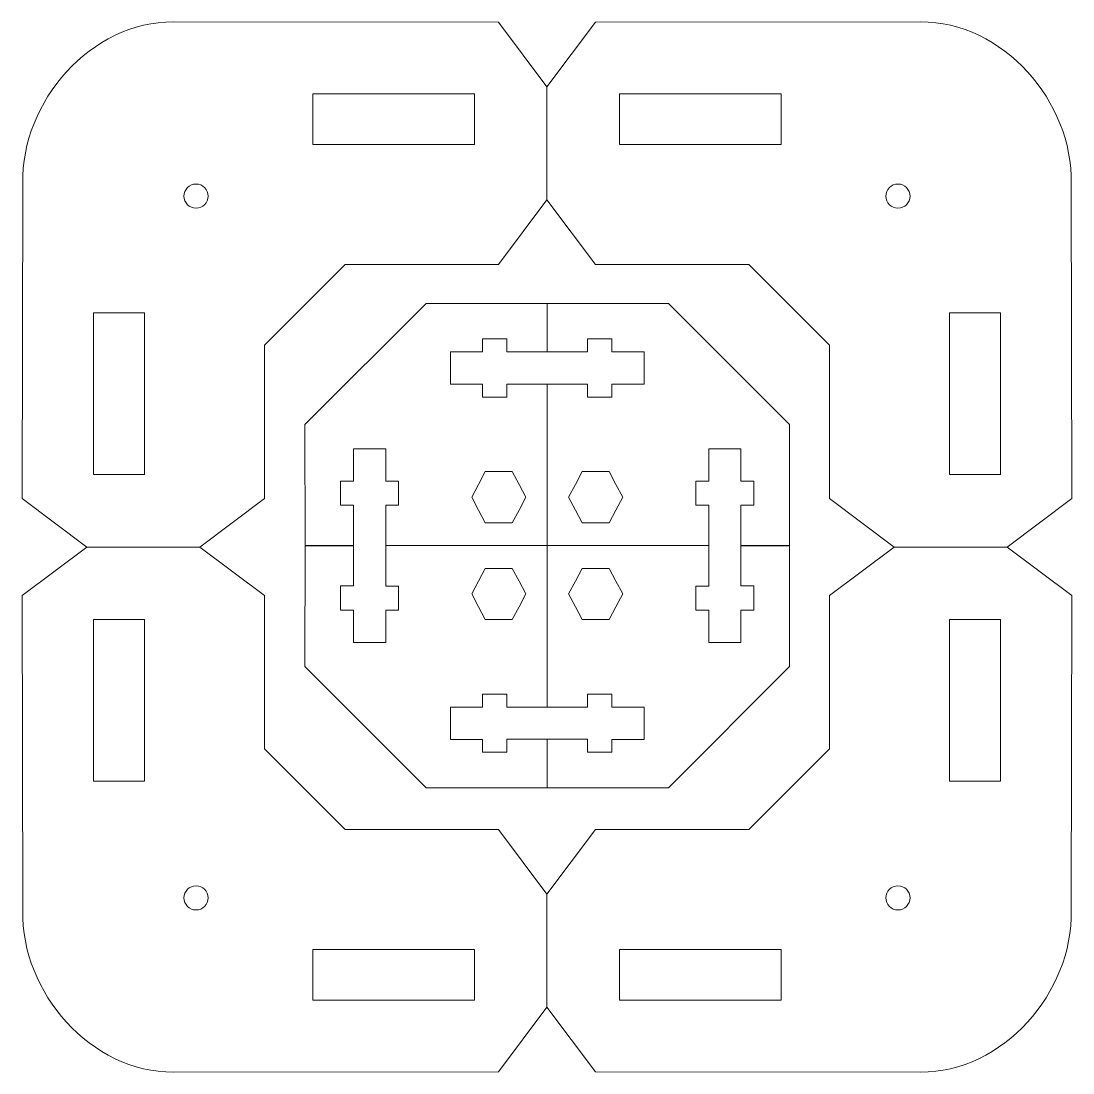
# Model space of a CAD drawing. Header units: millimetres. Extents: x 198 to 2216, y -826 to 151.
# Drawn here: x 319.5 to 449.8, y -826.3 to -696 of the extents above; entities that cross this region are included whole.
import ezdxf

# ---------------------------------------------------------------- set-up
doc = ezdxf.new("R2010")
doc.units = ezdxf.units.MM
doc.header["$MEASUREMENT"] = 0
doc.layers.add('Layer 1', color=7, linetype='Continuous')

msp = doc.modelspace()

# ---------------------------------------------------------------- linework, layer by layer
at = {"layer": 'Layer 1', "color": 250, "lineweight": 18}
for points in [[(355.6764, -711.3213), (375.6764, -711.3213), (375.6764, -705.0213), (355.6764, -705.0213), (355.6764, -711.3213)], [(393.673, -711.3213), (413.673, -711.3213), (413.673, -705.0213), (393.673, -705.0213), (393.673, -711.3213)], [(355.6764, -817.2999), (375.6764, -817.2999), (375.6764, -810.9999), (355.6764, -810.9999), (355.6764, -817.2999)], [(393.673, -817.2999), (413.673, -817.2999), (413.673, -810.9999), (393.673, -810.9999), (393.673, -817.2999)]]:
    msp.add_lwpolyline(points, close=True, dxfattribs=at)
for points, knots in [([(319.7566, -716.1343), (319.5432, -706.0203), (328.2233, -696.018), (338.4361, -696.1325), (338.4361, -696.1325), (378.6747, -696.1685), (378.6747, -696.1685), (378.6747, -696.1685), (384.6747, -704.1685), (384.6747, -704.1685), (384.6747, -704.1685), (384.6747, -718.167), (384.6747, -718.167), (384.6747, -718.167), (378.6783, -726.1709), (378.6783, -726.1709), (378.6783, -726.1709), (359.6749, -726.1709), (359.6749, -726.1709), (359.6749, -726.1709), (349.6817, -736.1608), (349.6817, -736.1608), (349.6817, -736.1608), (349.6817, -755.1642), (349.6817, -755.1642), (349.6817, -755.1642), (341.6778, -761.1606), (341.6778, -761.1606), (341.6778, -761.1606), (327.6793, -761.1606), (327.6793, -761.1606), (327.6793, -761.1606), (319.6793, -755.1606), (319.6793, -755.1606), (319.6793, -755.1606), (319.7566, -716.1343), (319.7566, -716.1343)], [0, 0, 0, 0, 0.08333333, 0.08333333, 0.08333333, 0.16666667, 0.16666667, 0.16666667, 0.25, 0.25, 0.25, 0.33333333, 0.33333333, 0.33333333, 0.41666667, 0.41666667, 0.41666667, 0.5, 0.5, 0.5, 0.58333333, 0.58333333, 0.58333333, 0.66666667, 0.66666667, 0.66666667, 0.75, 0.75, 0.75, 0.83333333, 0.83333333, 0.83333333, 0.91666667, 0.91666667, 0.91666667, 1, 1, 1, 1]), ([(319.7566, -716.1343), (319.5432, -706.0203), (328.2233, -696.018), (338.4361, -696.1325), (338.4361, -696.1325), (378.6747, -696.1685), (378.6747, -696.1685), (378.6747, -696.1685), (384.6747, -704.1685), (384.6747, -704.1685), (384.6747, -704.1685), (384.6747, -718.167), (384.6747, -718.167), (384.6747, -718.167), (378.6783, -726.1709), (378.6783, -726.1709), (378.6783, -726.1709), (359.6749, -726.1709), (359.6749, -726.1709), (359.6749, -726.1709), (349.6817, -736.1608), (349.6817, -736.1608), (349.6817, -736.1608), (349.6817, -755.1642), (349.6817, -755.1642), (349.6817, -755.1642), (341.6778, -761.1606), (341.6778, -761.1606), (341.6778, -761.1606), (327.6793, -761.1606), (327.6793, -761.1606), (327.6793, -761.1606), (319.6793, -755.1606), (319.6793, -755.1606), (319.6793, -755.1606), (319.7566, -716.1343), (319.7566, -716.1343)], [0, 0, 0, 0, 0.08333333, 0.08333333, 0.08333333, 0.16666667, 0.16666667, 0.16666667, 0.25, 0.25, 0.25, 0.33333333, 0.33333333, 0.33333333, 0.41666667, 0.41666667, 0.41666667, 0.5, 0.5, 0.5, 0.58333333, 0.58333333, 0.58333333, 0.66666667, 0.66666667, 0.66666667, 0.75, 0.75, 0.75, 0.83333333, 0.83333333, 0.83333333, 0.91666667, 0.91666667, 0.91666667, 1, 1, 1, 1]), ([(449.5928, -716.1343), (449.8062, -706.0203), (441.1261, -696.018), (430.9133, -696.1325), (430.9133, -696.1325), (390.6747, -696.1685), (390.6747, -696.1685), (390.6747, -696.1685), (384.6747, -704.1685), (384.6747, -704.1685), (384.6747, -704.1685), (384.6747, -718.167), (384.6747, -718.167), (384.6747, -718.167), (390.6711, -726.1709), (390.6711, -726.1709), (390.6711, -726.1709), (409.6745, -726.1709), (409.6745, -726.1709), (409.6745, -726.1709), (419.6677, -736.1608), (419.6677, -736.1608), (419.6677, -736.1608), (419.6677, -755.1642), (419.6677, -755.1642), (419.6677, -755.1642), (427.6716, -761.1606), (427.6716, -761.1606), (427.6716, -761.1606), (441.6701, -761.1606), (441.6701, -761.1606), (441.6701, -761.1606), (449.6701, -755.1606), (449.6701, -755.1606), (449.6701, -755.1606), (449.5928, -716.1343), (449.5928, -716.1343)], [0, 0, 0, 0, 0.08333333, 0.08333333, 0.08333333, 0.16666667, 0.16666667, 0.16666667, 0.25, 0.25, 0.25, 0.33333333, 0.33333333, 0.33333333, 0.41666667, 0.41666667, 0.41666667, 0.5, 0.5, 0.5, 0.58333333, 0.58333333, 0.58333333, 0.66666667, 0.66666667, 0.66666667, 0.75, 0.75, 0.75, 0.83333333, 0.83333333, 0.83333333, 0.91666667, 0.91666667, 0.91666667, 1, 1, 1, 1]), ([(449.5928, -716.1343), (449.8062, -706.0203), (441.1261, -696.018), (430.9133, -696.1325), (430.9133, -696.1325), (390.6747, -696.1685), (390.6747, -696.1685), (390.6747, -696.1685), (384.6747, -704.1685), (384.6747, -704.1685), (384.6747, -704.1685), (384.6747, -718.167), (384.6747, -718.167), (384.6747, -718.167), (390.6711, -726.1709), (390.6711, -726.1709), (390.6711, -726.1709), (409.6745, -726.1709), (409.6745, -726.1709), (409.6745, -726.1709), (419.6677, -736.1608), (419.6677, -736.1608), (419.6677, -736.1608), (419.6677, -755.1642), (419.6677, -755.1642), (419.6677, -755.1642), (427.6716, -761.1606), (427.6716, -761.1606), (427.6716, -761.1606), (441.6701, -761.1606), (441.6701, -761.1606), (441.6701, -761.1606), (449.6701, -755.1606), (449.6701, -755.1606), (449.6701, -755.1606), (449.5928, -716.1343), (449.5928, -716.1343)], [0, 0, 0, 0, 0.08333333, 0.08333333, 0.08333333, 0.16666667, 0.16666667, 0.16666667, 0.25, 0.25, 0.25, 0.33333333, 0.33333333, 0.33333333, 0.41666667, 0.41666667, 0.41666667, 0.5, 0.5, 0.5, 0.58333333, 0.58333333, 0.58333333, 0.66666667, 0.66666667, 0.66666667, 0.75, 0.75, 0.75, 0.83333333, 0.83333333, 0.83333333, 0.91666667, 0.91666667, 0.91666667, 1, 1, 1, 1]), ([(339.7168, -717.7048), (339.7168, -718.5322), (340.3876, -719.203), (341.215, -719.203), (342.0424, -719.203), (342.7132, -718.5322), (342.7132, -717.7048), (342.7132, -716.8774), (342.0424, -716.2066), (341.215, -716.2066), (340.3876, -716.2066), (339.7168, -716.8774), (339.7168, -717.7048)], [0, 0, 0, 0, 0.25, 0.25, 0.25, 0.5, 0.5, 0.5, 0.75, 0.75, 0.75, 1, 1, 1, 1]), ([(339.7168, -717.7048), (339.7168, -718.5322), (340.3876, -719.203), (341.215, -719.203), (342.0424, -719.203), (342.7132, -718.5322), (342.7132, -717.7048), (342.7132, -716.8774), (342.0424, -716.2066), (341.215, -716.2066), (340.3876, -716.2066), (339.7168, -716.8774), (339.7168, -717.7048)], [0, 0, 0, 0, 0.25, 0.25, 0.25, 0.5, 0.5, 0.5, 0.75, 0.75, 0.75, 1, 1, 1, 1]), ([(429.6326, -717.7048), (429.6326, -718.5322), (428.9618, -719.203), (428.1344, -719.203), (427.307, -719.203), (426.6362, -718.5322), (426.6362, -717.7048), (426.6362, -716.8774), (427.307, -716.2066), (428.1344, -716.2066), (428.9618, -716.2066), (429.6326, -716.8774), (429.6326, -717.7048)], [0, 0, 0, 0, 0.25, 0.25, 0.25, 0.5, 0.5, 0.5, 0.75, 0.75, 0.75, 1, 1, 1, 1]), ([(429.6326, -717.7048), (429.6326, -718.5322), (428.9618, -719.203), (428.1344, -719.203), (427.307, -719.203), (426.6362, -718.5322), (426.6362, -717.7048), (426.6362, -716.8774), (427.307, -716.2066), (428.1344, -716.2066), (428.9618, -716.2066), (429.6326, -716.8774), (429.6326, -717.7048)], [0, 0, 0, 0, 0.25, 0.25, 0.25, 0.5, 0.5, 0.5, 0.75, 0.75, 0.75, 1, 1, 1, 1]), ([(334.8264, -752.1613), (334.8264, -752.1613), (334.8264, -732.1613), (334.8264, -732.1613), (334.8264, -732.1613), (328.5264, -732.1613), (328.5264, -732.1613), (328.5264, -732.1613), (328.5264, -752.1613), (328.5264, -752.1613), (328.5264, -752.1613), (334.8264, -752.1613), (334.8264, -752.1613)], [0, 0, 0, 0, 0.25, 0.25, 0.25, 0.5, 0.5, 0.5, 0.75, 0.75, 0.75, 1, 1, 1, 1]), ([(369.6968, -730.9967), (369.6968, -730.9967), (354.7066, -745.9957), (354.7066, -745.9957), (354.7066, -745.9957), (354.7098, -760.9957), (354.7098, -760.9957), (354.7098, -760.9957), (360.7112, -760.9957), (360.7112, -760.9957), (360.7112, -760.9957), (360.7112, -755.9964), (360.7112, -755.9964), (360.7112, -755.9964), (359.1172, -755.9964), (359.1172, -755.9964), (359.1172, -755.9964), (359.1106, -752.9867), (359.1106, -752.9867), (359.1106, -752.9867), (360.7081, -752.9867), (360.7081, -752.9867), (360.7081, -752.9867), (360.7081, -748.9879), (360.7081, -748.9879), (360.7081, -748.9879), (364.6969, -748.9879), (364.6969, -748.9879), (364.6969, -748.9879), (364.6969, -752.9898), (364.6969, -752.9898), (364.6969, -752.9898), (366.2977, -752.9898), (366.2977, -752.9898), (366.2977, -752.9898), (366.3009, -755.9828), (366.3009, -755.9828), (366.3009, -755.9828), (364.7038, -755.9828), (364.7038, -755.9828), (364.7038, -755.9828), (364.7038, -760.9869), (364.7038, -760.9869), (364.7038, -760.9869), (384.7, -760.9869), (384.7, -760.9869), (384.7, -760.9869), (384.7, -740.991), (384.7, -740.991), (384.7, -740.991), (379.7001, -740.991), (379.7001, -740.991), (379.7001, -740.991), (379.7001, -742.5886), (379.7001, -742.5886), (379.7001, -742.5886), (376.7069, -742.5886), (376.7069, -742.5886), (376.7069, -742.5886), (376.7069, -740.9912), (376.7069, -740.9912), (376.7069, -740.9912), (372.7083, -740.9912), (372.7083, -740.9912), (372.7083, -740.9912), (372.7083, -736.9893), (372.7083, -736.9893), (372.7083, -736.9893), (376.697, -736.9893), (376.697, -736.9893), (376.697, -736.9893), (376.697, -735.3954), (376.697, -735.3954), (376.697, -735.3954), (379.6969, -735.3954), (379.6969, -735.3954), (379.6969, -735.3954), (379.6969, -736.9961), (379.6969, -736.9961), (379.6969, -736.9961), (384.6944, -736.9961), (384.6944, -736.9961), (384.6944, -736.9961), (384.6944, -731.0016), (384.6944, -731.0016), (384.6944, -731.0016), (369.6968, -730.9967), (369.6968, -730.9967)], [0, 0, 0, 0, 0.03448276, 0.03448276, 0.03448276, 0.06896552, 0.06896552, 0.06896552, 0.10344828, 0.10344828, 0.10344828, 0.13793103, 0.13793103, 0.13793103, 0.17241379, 0.17241379, 0.17241379, 0.20689655, 0.20689655, 0.20689655, 0.24137931, 0.24137931, 0.24137931, 0.27586207, 0.27586207, 0.27586207, 0.31034483, 0.31034483, 0.31034483, 0.34482759, 0.34482759, 0.34482759, 0.37931034, 0.37931034, 0.37931034, 0.4137931, 0.4137931, 0.4137931, 0.44827586, 0.44827586, 0.44827586, 0.48275862, 0.48275862, 0.48275862, 0.51724138, 0.51724138, 0.51724138, 0.55172414, 0.55172414, 0.55172414, 0.5862069, 0.5862069, 0.5862069, 0.62068966, 0.62068966, 0.62068966, 0.65517241, 0.65517241, 0.65517241, 0.68965517, 0.68965517, 0.68965517, 0.72413793, 0.72413793, 0.72413793, 0.75862069, 0.75862069, 0.75862069, 0.79310345, 0.79310345, 0.79310345, 0.82758621, 0.82758621, 0.82758621, 0.86206897, 0.86206897, 0.86206897, 0.89655172, 0.89655172, 0.89655172, 0.93103448, 0.93103448, 0.93103448, 0.96551724, 0.96551724, 0.96551724, 1, 1, 1, 1]), ([(399.7032, -730.9967), (399.7032, -730.9967), (414.6934, -745.9957), (414.6934, -745.9957), (414.6934, -745.9957), (414.6902, -760.9957), (414.6902, -760.9957), (414.6902, -760.9957), (408.6888, -760.9957), (408.6888, -760.9957), (408.6888, -760.9957), (408.6888, -755.9964), (408.6888, -755.9964), (408.6888, -755.9964), (410.2828, -755.9964), (410.2828, -755.9964), (410.2828, -755.9964), (410.2894, -752.9867), (410.2894, -752.9867), (410.2894, -752.9867), (408.6919, -752.9867), (408.6919, -752.9867), (408.6919, -752.9867), (408.6919, -748.9879), (408.6919, -748.9879), (408.6919, -748.9879), (404.7031, -748.9879), (404.7031, -748.9879), (404.7031, -748.9879), (404.7031, -752.9898), (404.7031, -752.9898), (404.7031, -752.9898), (403.1023, -752.9898), (403.1023, -752.9898), (403.1023, -752.9898), (403.0991, -755.9828), (403.0991, -755.9828), (403.0991, -755.9828), (404.6962, -755.9828), (404.6962, -755.9828), (404.6962, -755.9828), (404.6962, -760.9869), (404.6962, -760.9869), (404.6962, -760.9869), (384.7, -760.9869), (384.7, -760.9869), (384.7, -760.9869), (384.7, -740.991), (384.7, -740.991), (384.7, -740.991), (389.6999, -740.991), (389.6999, -740.991), (389.6999, -740.991), (389.6999, -742.5886), (389.6999, -742.5886), (389.6999, -742.5886), (392.6931, -742.5886), (392.6931, -742.5886), (392.6931, -742.5886), (392.6931, -740.9912), (392.6931, -740.9912), (392.6931, -740.9912), (396.6917, -740.9912), (396.6917, -740.9912), (396.6917, -740.9912), (396.6917, -736.9893), (396.6917, -736.9893), (396.6917, -736.9893), (392.703, -736.9893), (392.703, -736.9893), (392.703, -736.9893), (392.703, -735.3954), (392.703, -735.3954), (392.703, -735.3954), (389.7031, -735.3954), (389.7031, -735.3954), (389.7031, -735.3954), (389.7031, -736.9961), (389.7031, -736.9961), (389.7031, -736.9961), (384.7056, -736.9961), (384.7056, -736.9961), (384.7056, -736.9961), (384.7056, -731.0016), (384.7056, -731.0016), (384.7056, -731.0016), (399.7032, -730.9967), (399.7032, -730.9967)], [0, 0, 0, 0, 0.03448276, 0.03448276, 0.03448276, 0.06896552, 0.06896552, 0.06896552, 0.10344828, 0.10344828, 0.10344828, 0.13793103, 0.13793103, 0.13793103, 0.17241379, 0.17241379, 0.17241379, 0.20689655, 0.20689655, 0.20689655, 0.24137931, 0.24137931, 0.24137931, 0.27586207, 0.27586207, 0.27586207, 0.31034483, 0.31034483, 0.31034483, 0.34482759, 0.34482759, 0.34482759, 0.37931034, 0.37931034, 0.37931034, 0.4137931, 0.4137931, 0.4137931, 0.44827586, 0.44827586, 0.44827586, 0.48275862, 0.48275862, 0.48275862, 0.51724138, 0.51724138, 0.51724138, 0.55172414, 0.55172414, 0.55172414, 0.5862069, 0.5862069, 0.5862069, 0.62068966, 0.62068966, 0.62068966, 0.65517241, 0.65517241, 0.65517241, 0.68965517, 0.68965517, 0.68965517, 0.72413793, 0.72413793, 0.72413793, 0.75862069, 0.75862069, 0.75862069, 0.79310345, 0.79310345, 0.79310345, 0.82758621, 0.82758621, 0.82758621, 0.86206897, 0.86206897, 0.86206897, 0.89655172, 0.89655172, 0.89655172, 0.93103448, 0.93103448, 0.93103448, 0.96551724, 0.96551724, 0.96551724, 1, 1, 1, 1]), ([(434.523, -752.1613), (434.523, -752.1613), (434.523, -732.1613), (434.523, -732.1613), (434.523, -732.1613), (440.823, -732.1613), (440.823, -732.1613), (440.823, -732.1613), (440.823, -752.1613), (440.823, -752.1613), (440.823, -752.1613), (434.523, -752.1613), (434.523, -752.1613)], [0, 0, 0, 0, 0.25, 0.25, 0.25, 0.5, 0.5, 0.5, 0.75, 0.75, 0.75, 1, 1, 1, 1]), ([(377.028, -758.1669), (377.028, -758.1669), (376.1905, -756.5824), (376.1905, -756.5824), (376.1905, -756.5824), (375.353, -754.9979), (375.353, -754.9979), (375.353, -754.9979), (376.1905, -753.4134), (376.1905, -753.4134), (376.1905, -753.4134), (377.028, -751.8289), (377.028, -751.8289), (377.028, -751.8289), (378.703, -751.8289), (378.703, -751.8289), (378.703, -751.8289), (380.378, -751.8289), (380.378, -751.8289), (380.378, -751.8289), (381.2155, -753.4134), (381.2155, -753.4134), (381.2155, -753.4134), (382.053, -754.9979), (382.053, -754.9979), (382.053, -754.9979), (381.2155, -756.5824), (381.2155, -756.5824), (381.2155, -756.5824), (380.378, -758.1669), (380.378, -758.1669), (380.378, -758.1669), (378.703, -758.1669), (378.703, -758.1669), (378.703, -758.1669), (377.028, -758.1669), (377.028, -758.1669)], [0, 0, 0, 0, 0.08333333, 0.08333333, 0.08333333, 0.16666667, 0.16666667, 0.16666667, 0.25, 0.25, 0.25, 0.33333333, 0.33333333, 0.33333333, 0.41666667, 0.41666667, 0.41666667, 0.5, 0.5, 0.5, 0.58333333, 0.58333333, 0.58333333, 0.66666667, 0.66666667, 0.66666667, 0.75, 0.75, 0.75, 0.83333333, 0.83333333, 0.83333333, 0.91666667, 0.91666667, 0.91666667, 1, 1, 1, 1]), ([(392.372, -758.1669), (392.372, -758.1669), (393.2095, -756.5824), (393.2095, -756.5824), (393.2095, -756.5824), (394.047, -754.9979), (394.047, -754.9979), (394.047, -754.9979), (393.2095, -753.4134), (393.2095, -753.4134), (393.2095, -753.4134), (392.372, -751.8289), (392.372, -751.8289), (392.372, -751.8289), (390.697, -751.8289), (390.697, -751.8289), (390.697, -751.8289), (389.022, -751.8289), (389.022, -751.8289), (389.022, -751.8289), (388.1845, -753.4134), (388.1845, -753.4134), (388.1845, -753.4134), (387.347, -754.9979), (387.347, -754.9979), (387.347, -754.9979), (388.1845, -756.5824), (388.1845, -756.5824), (388.1845, -756.5824), (389.022, -758.1669), (389.022, -758.1669), (389.022, -758.1669), (390.697, -758.1669), (390.697, -758.1669), (390.697, -758.1669), (392.372, -758.1669), (392.372, -758.1669)], [0, 0, 0, 0, 0.08333333, 0.08333333, 0.08333333, 0.16666667, 0.16666667, 0.16666667, 0.25, 0.25, 0.25, 0.33333333, 0.33333333, 0.33333333, 0.41666667, 0.41666667, 0.41666667, 0.5, 0.5, 0.5, 0.58333333, 0.58333333, 0.58333333, 0.66666667, 0.66666667, 0.66666667, 0.75, 0.75, 0.75, 0.83333333, 0.83333333, 0.83333333, 0.91666667, 0.91666667, 0.91666667, 1, 1, 1, 1]), ([(319.7566, -806.1869), (319.5432, -816.3009), (328.2233, -826.3032), (338.4361, -826.1887), (338.4361, -826.1887), (378.6747, -826.1527), (378.6747, -826.1527), (378.6747, -826.1527), (384.6747, -818.1527), (384.6747, -818.1527), (384.6747, -818.1527), (384.6747, -804.1542), (384.6747, -804.1542), (384.6747, -804.1542), (378.6783, -796.1503), (378.6783, -796.1503), (378.6783, -796.1503), (359.6749, -796.1503), (359.6749, -796.1503), (359.6749, -796.1503), (349.6817, -786.1604), (349.6817, -786.1604), (349.6817, -786.1604), (349.6817, -767.157), (349.6817, -767.157), (349.6817, -767.157), (341.6778, -761.1606), (341.6778, -761.1606), (341.6778, -761.1606), (327.6793, -761.1606), (327.6793, -761.1606), (327.6793, -761.1606), (319.6793, -767.1606), (319.6793, -767.1606), (319.6793, -767.1606), (319.7566, -806.1869), (319.7566, -806.1869)], [0, 0, 0, 0, 0.08333333, 0.08333333, 0.08333333, 0.16666667, 0.16666667, 0.16666667, 0.25, 0.25, 0.25, 0.33333333, 0.33333333, 0.33333333, 0.41666667, 0.41666667, 0.41666667, 0.5, 0.5, 0.5, 0.58333333, 0.58333333, 0.58333333, 0.66666667, 0.66666667, 0.66666667, 0.75, 0.75, 0.75, 0.83333333, 0.83333333, 0.83333333, 0.91666667, 0.91666667, 0.91666667, 1, 1, 1, 1]), ([(319.7566, -806.1869), (319.5432, -816.3009), (328.2233, -826.3032), (338.4361, -826.1887), (338.4361, -826.1887), (378.6747, -826.1527), (378.6747, -826.1527), (378.6747, -826.1527), (384.6747, -818.1527), (384.6747, -818.1527), (384.6747, -818.1527), (384.6747, -804.1542), (384.6747, -804.1542), (384.6747, -804.1542), (378.6783, -796.1503), (378.6783, -796.1503), (378.6783, -796.1503), (359.6749, -796.1503), (359.6749, -796.1503), (359.6749, -796.1503), (349.6817, -786.1604), (349.6817, -786.1604), (349.6817, -786.1604), (349.6817, -767.157), (349.6817, -767.157), (349.6817, -767.157), (341.6778, -761.1606), (341.6778, -761.1606), (341.6778, -761.1606), (327.6793, -761.1606), (327.6793, -761.1606), (327.6793, -761.1606), (319.6793, -767.1606), (319.6793, -767.1606), (319.6793, -767.1606), (319.7566, -806.1869), (319.7566, -806.1869)], [0, 0, 0, 0, 0.08333333, 0.08333333, 0.08333333, 0.16666667, 0.16666667, 0.16666667, 0.25, 0.25, 0.25, 0.33333333, 0.33333333, 0.33333333, 0.41666667, 0.41666667, 0.41666667, 0.5, 0.5, 0.5, 0.58333333, 0.58333333, 0.58333333, 0.66666667, 0.66666667, 0.66666667, 0.75, 0.75, 0.75, 0.83333333, 0.83333333, 0.83333333, 0.91666667, 0.91666667, 0.91666667, 1, 1, 1, 1]), ([(369.6968, -790.9771), (369.6968, -790.9771), (354.7066, -775.9781), (354.7066, -775.9781), (354.7066, -775.9781), (354.7098, -760.9781), (354.7098, -760.9781), (354.7098, -760.9781), (360.7112, -760.9781), (360.7112, -760.9781), (360.7112, -760.9781), (360.7112, -765.9774), (360.7112, -765.9774), (360.7112, -765.9774), (359.1172, -765.9774), (359.1172, -765.9774), (359.1172, -765.9774), (359.1106, -768.9871), (359.1106, -768.9871), (359.1106, -768.9871), (360.7081, -768.9871), (360.7081, -768.9871), (360.7081, -768.9871), (360.7081, -772.9859), (360.7081, -772.9859), (360.7081, -772.9859), (364.6969, -772.9859), (364.6969, -772.9859), (364.6969, -772.9859), (364.6969, -768.984), (364.6969, -768.984), (364.6969, -768.984), (366.2977, -768.984), (366.2977, -768.984), (366.2977, -768.984), (366.3009, -765.991), (366.3009, -765.991), (366.3009, -765.991), (364.7038, -765.991), (364.7038, -765.991), (364.7038, -765.991), (364.7038, -760.9869), (364.7038, -760.9869), (364.7038, -760.9869), (384.7, -760.9869), (384.7, -760.9869), (384.7, -760.9869), (384.7, -780.9828), (384.7, -780.9828), (384.7, -780.9828), (379.7001, -780.9828), (379.7001, -780.9828), (379.7001, -780.9828), (379.7001, -779.3852), (379.7001, -779.3852), (379.7001, -779.3852), (376.7069, -779.3852), (376.7069, -779.3852), (376.7069, -779.3852), (376.7069, -780.9826), (376.7069, -780.9826), (376.7069, -780.9826), (372.7083, -780.9826), (372.7083, -780.9826), (372.7083, -780.9826), (372.7083, -784.9845), (372.7083, -784.9845), (372.7083, -784.9845), (376.697, -784.9845), (376.697, -784.9845), (376.697, -784.9845), (376.697, -786.5784), (376.697, -786.5784), (376.697, -786.5784), (379.6969, -786.5784), (379.6969, -786.5784), (379.6969, -786.5784), (379.6969, -784.9777), (379.6969, -784.9777), (379.6969, -784.9777), (384.6944, -784.9777), (384.6944, -784.9777), (384.6944, -784.9777), (384.6944, -790.9722), (384.6944, -790.9722), (384.6944, -790.9722), (369.6968, -790.9771), (369.6968, -790.9771)], [0, 0, 0, 0, 0.03448276, 0.03448276, 0.03448276, 0.06896552, 0.06896552, 0.06896552, 0.10344828, 0.10344828, 0.10344828, 0.13793103, 0.13793103, 0.13793103, 0.17241379, 0.17241379, 0.17241379, 0.20689655, 0.20689655, 0.20689655, 0.24137931, 0.24137931, 0.24137931, 0.27586207, 0.27586207, 0.27586207, 0.31034483, 0.31034483, 0.31034483, 0.34482759, 0.34482759, 0.34482759, 0.37931034, 0.37931034, 0.37931034, 0.4137931, 0.4137931, 0.4137931, 0.44827586, 0.44827586, 0.44827586, 0.48275862, 0.48275862, 0.48275862, 0.51724138, 0.51724138, 0.51724138, 0.55172414, 0.55172414, 0.55172414, 0.5862069, 0.5862069, 0.5862069, 0.62068966, 0.62068966, 0.62068966, 0.65517241, 0.65517241, 0.65517241, 0.68965517, 0.68965517, 0.68965517, 0.72413793, 0.72413793, 0.72413793, 0.75862069, 0.75862069, 0.75862069, 0.79310345, 0.79310345, 0.79310345, 0.82758621, 0.82758621, 0.82758621, 0.86206897, 0.86206897, 0.86206897, 0.89655172, 0.89655172, 0.89655172, 0.93103448, 0.93103448, 0.93103448, 0.96551724, 0.96551724, 0.96551724, 1, 1, 1, 1]), ([(449.5928, -806.1869), (449.8062, -816.3009), (441.1261, -826.3032), (430.9133, -826.1887), (430.9133, -826.1887), (390.6747, -826.1527), (390.6747, -826.1527), (390.6747, -826.1527), (384.6747, -818.1527), (384.6747, -818.1527), (384.6747, -818.1527), (384.6747, -804.1542), (384.6747, -804.1542), (384.6747, -804.1542), (390.6711, -796.1503), (390.6711, -796.1503), (390.6711, -796.1503), (409.6745, -796.1503), (409.6745, -796.1503), (409.6745, -796.1503), (419.6677, -786.1604), (419.6677, -786.1604), (419.6677, -786.1604), (419.6677, -767.157), (419.6677, -767.157), (419.6677, -767.157), (427.6716, -761.1606), (427.6716, -761.1606), (427.6716, -761.1606), (441.6701, -761.1606), (441.6701, -761.1606), (441.6701, -761.1606), (449.6701, -767.1606), (449.6701, -767.1606), (449.6701, -767.1606), (449.5928, -806.1869), (449.5928, -806.1869)], [0, 0, 0, 0, 0.08333333, 0.08333333, 0.08333333, 0.16666667, 0.16666667, 0.16666667, 0.25, 0.25, 0.25, 0.33333333, 0.33333333, 0.33333333, 0.41666667, 0.41666667, 0.41666667, 0.5, 0.5, 0.5, 0.58333333, 0.58333333, 0.58333333, 0.66666667, 0.66666667, 0.66666667, 0.75, 0.75, 0.75, 0.83333333, 0.83333333, 0.83333333, 0.91666667, 0.91666667, 0.91666667, 1, 1, 1, 1]), ([(449.5928, -806.1869), (449.8062, -816.3009), (441.1261, -826.3032), (430.9133, -826.1887), (430.9133, -826.1887), (390.6747, -826.1527), (390.6747, -826.1527), (390.6747, -826.1527), (384.6747, -818.1527), (384.6747, -818.1527), (384.6747, -818.1527), (384.6747, -804.1542), (384.6747, -804.1542), (384.6747, -804.1542), (390.6711, -796.1503), (390.6711, -796.1503), (390.6711, -796.1503), (409.6745, -796.1503), (409.6745, -796.1503), (409.6745, -796.1503), (419.6677, -786.1604), (419.6677, -786.1604), (419.6677, -786.1604), (419.6677, -767.157), (419.6677, -767.157), (419.6677, -767.157), (427.6716, -761.1606), (427.6716, -761.1606), (427.6716, -761.1606), (441.6701, -761.1606), (441.6701, -761.1606), (441.6701, -761.1606), (449.6701, -767.1606), (449.6701, -767.1606), (449.6701, -767.1606), (449.5928, -806.1869), (449.5928, -806.1869)], [0, 0, 0, 0, 0.08333333, 0.08333333, 0.08333333, 0.16666667, 0.16666667, 0.16666667, 0.25, 0.25, 0.25, 0.33333333, 0.33333333, 0.33333333, 0.41666667, 0.41666667, 0.41666667, 0.5, 0.5, 0.5, 0.58333333, 0.58333333, 0.58333333, 0.66666667, 0.66666667, 0.66666667, 0.75, 0.75, 0.75, 0.83333333, 0.83333333, 0.83333333, 0.91666667, 0.91666667, 0.91666667, 1, 1, 1, 1]), ([(399.7032, -790.9771), (399.7032, -790.9771), (414.6934, -775.9781), (414.6934, -775.9781), (414.6934, -775.9781), (414.6902, -760.9781), (414.6902, -760.9781), (414.6902, -760.9781), (408.6888, -760.9781), (408.6888, -760.9781), (408.6888, -760.9781), (408.6888, -765.9774), (408.6888, -765.9774), (408.6888, -765.9774), (410.2828, -765.9774), (410.2828, -765.9774), (410.2828, -765.9774), (410.2894, -768.9871), (410.2894, -768.9871), (410.2894, -768.9871), (408.6919, -768.9871), (408.6919, -768.9871), (408.6919, -768.9871), (408.6919, -772.9859), (408.6919, -772.9859), (408.6919, -772.9859), (404.7031, -772.9859), (404.7031, -772.9859), (404.7031, -772.9859), (404.7031, -768.984), (404.7031, -768.984), (404.7031, -768.984), (403.1023, -768.984), (403.1023, -768.984), (403.1023, -768.984), (403.0991, -765.991), (403.0991, -765.991), (403.0991, -765.991), (404.6962, -765.991), (404.6962, -765.991), (404.6962, -765.991), (404.6962, -760.9869), (404.6962, -760.9869), (404.6962, -760.9869), (384.7, -760.9869), (384.7, -760.9869), (384.7, -760.9869), (384.7, -780.9828), (384.7, -780.9828), (384.7, -780.9828), (389.6999, -780.9828), (389.6999, -780.9828), (389.6999, -780.9828), (389.6999, -779.3852), (389.6999, -779.3852), (389.6999, -779.3852), (392.6931, -779.3852), (392.6931, -779.3852), (392.6931, -779.3852), (392.6931, -780.9826), (392.6931, -780.9826), (392.6931, -780.9826), (396.6917, -780.9826), (396.6917, -780.9826), (396.6917, -780.9826), (396.6917, -784.9845), (396.6917, -784.9845), (396.6917, -784.9845), (392.703, -784.9845), (392.703, -784.9845), (392.703, -784.9845), (392.703, -786.5784), (392.703, -786.5784), (392.703, -786.5784), (389.7031, -786.5784), (389.7031, -786.5784), (389.7031, -786.5784), (389.7031, -784.9777), (389.7031, -784.9777), (389.7031, -784.9777), (384.7056, -784.9777), (384.7056, -784.9777), (384.7056, -784.9777), (384.7056, -790.9722), (384.7056, -790.9722), (384.7056, -790.9722), (399.7032, -790.9771), (399.7032, -790.9771)], [0, 0, 0, 0, 0.03448276, 0.03448276, 0.03448276, 0.06896552, 0.06896552, 0.06896552, 0.10344828, 0.10344828, 0.10344828, 0.13793103, 0.13793103, 0.13793103, 0.17241379, 0.17241379, 0.17241379, 0.20689655, 0.20689655, 0.20689655, 0.24137931, 0.24137931, 0.24137931, 0.27586207, 0.27586207, 0.27586207, 0.31034483, 0.31034483, 0.31034483, 0.34482759, 0.34482759, 0.34482759, 0.37931034, 0.37931034, 0.37931034, 0.4137931, 0.4137931, 0.4137931, 0.44827586, 0.44827586, 0.44827586, 0.48275862, 0.48275862, 0.48275862, 0.51724138, 0.51724138, 0.51724138, 0.55172414, 0.55172414, 0.55172414, 0.5862069, 0.5862069, 0.5862069, 0.62068966, 0.62068966, 0.62068966, 0.65517241, 0.65517241, 0.65517241, 0.68965517, 0.68965517, 0.68965517, 0.72413793, 0.72413793, 0.72413793, 0.75862069, 0.75862069, 0.75862069, 0.79310345, 0.79310345, 0.79310345, 0.82758621, 0.82758621, 0.82758621, 0.86206897, 0.86206897, 0.86206897, 0.89655172, 0.89655172, 0.89655172, 0.93103448, 0.93103448, 0.93103448, 0.96551724, 0.96551724, 0.96551724, 1, 1, 1, 1]), ([(377.028, -763.8069), (377.028, -763.8069), (376.1905, -765.3914), (376.1905, -765.3914), (376.1905, -765.3914), (375.353, -766.9759), (375.353, -766.9759), (375.353, -766.9759), (376.1905, -768.5604), (376.1905, -768.5604), (376.1905, -768.5604), (377.028, -770.1449), (377.028, -770.1449), (377.028, -770.1449), (378.703, -770.1449), (378.703, -770.1449), (378.703, -770.1449), (380.378, -770.1449), (380.378, -770.1449), (380.378, -770.1449), (381.2155, -768.5604), (381.2155, -768.5604), (381.2155, -768.5604), (382.053, -766.9759), (382.053, -766.9759), (382.053, -766.9759), (381.2155, -765.3914), (381.2155, -765.3914), (381.2155, -765.3914), (380.378, -763.8069), (380.378, -763.8069), (380.378, -763.8069), (378.703, -763.8069), (378.703, -763.8069), (378.703, -763.8069), (377.028, -763.8069), (377.028, -763.8069)], [0, 0, 0, 0, 0.08333333, 0.08333333, 0.08333333, 0.16666667, 0.16666667, 0.16666667, 0.25, 0.25, 0.25, 0.33333333, 0.33333333, 0.33333333, 0.41666667, 0.41666667, 0.41666667, 0.5, 0.5, 0.5, 0.58333333, 0.58333333, 0.58333333, 0.66666667, 0.66666667, 0.66666667, 0.75, 0.75, 0.75, 0.83333333, 0.83333333, 0.83333333, 0.91666667, 0.91666667, 0.91666667, 1, 1, 1, 1]), ([(392.372, -763.8069), (392.372, -763.8069), (393.2095, -765.3914), (393.2095, -765.3914), (393.2095, -765.3914), (394.047, -766.9759), (394.047, -766.9759), (394.047, -766.9759), (393.2095, -768.5604), (393.2095, -768.5604), (393.2095, -768.5604), (392.372, -770.1449), (392.372, -770.1449), (392.372, -770.1449), (390.697, -770.1449), (390.697, -770.1449), (390.697, -770.1449), (389.022, -770.1449), (389.022, -770.1449), (389.022, -770.1449), (388.1845, -768.5604), (388.1845, -768.5604), (388.1845, -768.5604), (387.347, -766.9759), (387.347, -766.9759), (387.347, -766.9759), (388.1845, -765.3914), (388.1845, -765.3914), (388.1845, -765.3914), (389.022, -763.8069), (389.022, -763.8069), (389.022, -763.8069), (390.697, -763.8069), (390.697, -763.8069), (390.697, -763.8069), (392.372, -763.8069), (392.372, -763.8069)], [0, 0, 0, 0, 0.08333333, 0.08333333, 0.08333333, 0.16666667, 0.16666667, 0.16666667, 0.25, 0.25, 0.25, 0.33333333, 0.33333333, 0.33333333, 0.41666667, 0.41666667, 0.41666667, 0.5, 0.5, 0.5, 0.58333333, 0.58333333, 0.58333333, 0.66666667, 0.66666667, 0.66666667, 0.75, 0.75, 0.75, 0.83333333, 0.83333333, 0.83333333, 0.91666667, 0.91666667, 0.91666667, 1, 1, 1, 1]), ([(334.8264, -770.1599), (334.8264, -770.1599), (334.8264, -790.1599), (334.8264, -790.1599), (334.8264, -790.1599), (328.5264, -790.1599), (328.5264, -790.1599), (328.5264, -790.1599), (328.5264, -770.1599), (328.5264, -770.1599), (328.5264, -770.1599), (334.8264, -770.1599), (334.8264, -770.1599)], [0, 0, 0, 0, 0.25, 0.25, 0.25, 0.5, 0.5, 0.5, 0.75, 0.75, 0.75, 1, 1, 1, 1]), ([(434.523, -770.1599), (434.523, -770.1599), (434.523, -790.1599), (434.523, -790.1599), (434.523, -790.1599), (440.823, -790.1599), (440.823, -790.1599), (440.823, -790.1599), (440.823, -770.1599), (440.823, -770.1599), (440.823, -770.1599), (434.523, -770.1599), (434.523, -770.1599)], [0, 0, 0, 0, 0.25, 0.25, 0.25, 0.5, 0.5, 0.5, 0.75, 0.75, 0.75, 1, 1, 1, 1]), ([(339.7168, -804.6164), (339.7168, -803.789), (340.3876, -803.1182), (341.215, -803.1182), (342.0424, -803.1182), (342.7132, -803.789), (342.7132, -804.6164), (342.7132, -805.4438), (342.0424, -806.1146), (341.215, -806.1146), (340.3876, -806.1146), (339.7168, -805.4438), (339.7168, -804.6164)], [0, 0, 0, 0, 0.25, 0.25, 0.25, 0.5, 0.5, 0.5, 0.75, 0.75, 0.75, 1, 1, 1, 1]), ([(339.7168, -804.6164), (339.7168, -803.789), (340.3876, -803.1182), (341.215, -803.1182), (342.0424, -803.1182), (342.7132, -803.789), (342.7132, -804.6164), (342.7132, -805.4438), (342.0424, -806.1146), (341.215, -806.1146), (340.3876, -806.1146), (339.7168, -805.4438), (339.7168, -804.6164)], [0, 0, 0, 0, 0.25, 0.25, 0.25, 0.5, 0.5, 0.5, 0.75, 0.75, 0.75, 1, 1, 1, 1]), ([(429.6326, -804.6164), (429.6326, -803.789), (428.9618, -803.1182), (428.1344, -803.1182), (427.307, -803.1182), (426.6362, -803.789), (426.6362, -804.6164), (426.6362, -805.4438), (427.307, -806.1146), (428.1344, -806.1146), (428.9618, -806.1146), (429.6326, -805.4438), (429.6326, -804.6164)], [0, 0, 0, 0, 0.25, 0.25, 0.25, 0.5, 0.5, 0.5, 0.75, 0.75, 0.75, 1, 1, 1, 1]), ([(429.6326, -804.6164), (429.6326, -803.789), (428.9618, -803.1182), (428.1344, -803.1182), (427.307, -803.1182), (426.6362, -803.789), (426.6362, -804.6164), (426.6362, -805.4438), (427.307, -806.1146), (428.1344, -806.1146), (428.9618, -806.1146), (429.6326, -805.4438), (429.6326, -804.6164)], [0, 0, 0, 0, 0.25, 0.25, 0.25, 0.5, 0.5, 0.5, 0.75, 0.75, 0.75, 1, 1, 1, 1])]:
    msp.add_open_spline(points, degree=3, knots=knots, dxfattribs=at)

doc.saveas('drawing.dxf')
